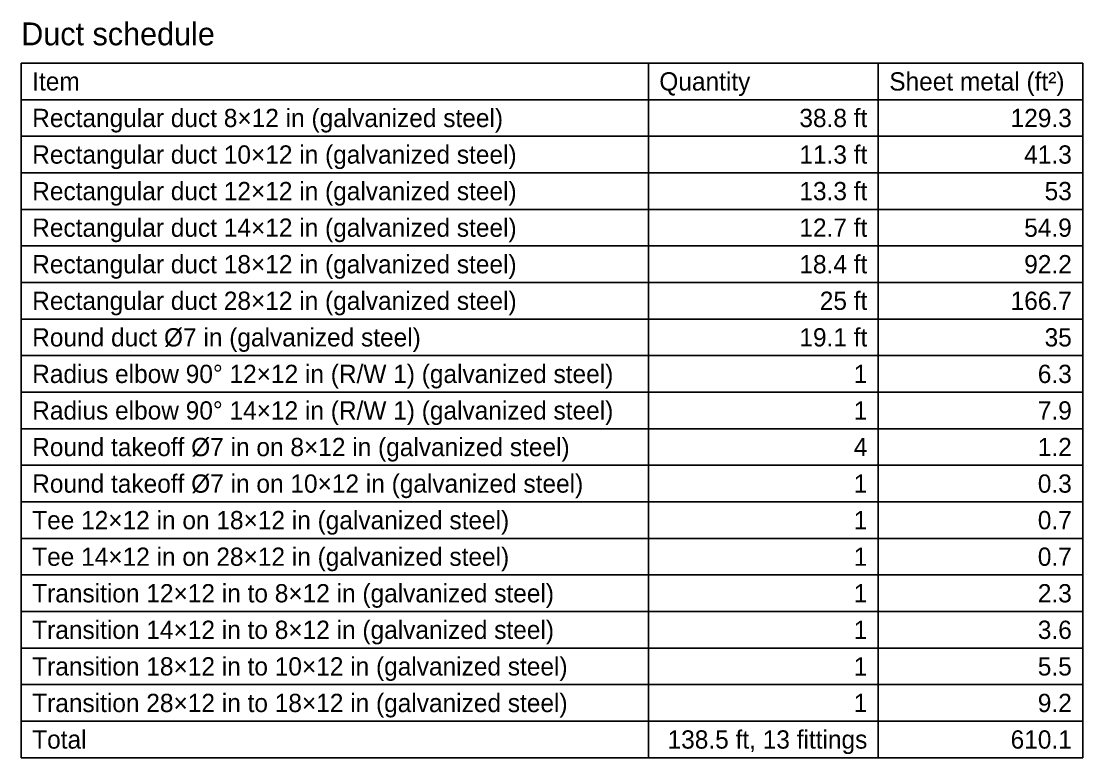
# Model space of a CAD drawing. Header units: inches. Extents: x -60 to 720, y -268 to 515.
# Drawn here: x 0 to 348.4, y -268 to -26.3 of the extents above; entities that cross this region are included whole.
import ezdxf
from ezdxf.enums import TextEntityAlignment as Align

# ---------------------------------------------------------------- set-up
doc = ezdxf.new("R2010")
doc.units = ezdxf.units.IN
doc.header["$MEASUREMENT"] = 0
doc.layers.add('M-ANNO-SCHD', color=7, linetype='Continuous')

# ---------------------------------------------------------------- blocks, each defined once
blk = doc.blocks.new('*U10496804FF9A139F')
at = {"color": 0}
for p, q in [((0, 0), (348.43, 0)), ((0, 0), (0, -228)), ((205.84, 0), (205.84, -228)), ((281.32, 0), (281.32, -228)), ((348.43, 0), (348.43, -228)), ((0, -12), (348.43, -12)), ((0, -24), (348.43, -24)), ((0, -36), (348.43, -36)), ((0, -48), (348.43, -48)), ((0, -60), (348.43, -60)), ((0, -72), (348.43, -72)), ((0, -84), (348.43, -84)), ((0, -96), (348.43, -96)), ((0, -108), (348.43, -108)), ((0, -120), (348.43, -120)), ((0, -132), (348.43, -132)), ((0, -144), (348.43, -144)), ((0, -156), (348.43, -156)), ((0, -168), (348.43, -168)), ((0, -180), (348.43, -180)), ((0, -192), (348.43, -192)), ((0, -204), (348.43, -204)), ((0, -216), (348.43, -216)), ((0, -228), (348.43, -228))]:
    blk.add_line(p, q, dxfattribs=at)
blk.add_text('Duct schedule', height=7.5, dxfattribs=at).set_placement((0, 3.6), align=Align.BOTTOM_LEFT)
for s, p in [('Item', (3.6, -6)), ('Quantity', (209.44, -6)), ('Sheet metal (ft²)', (284.92, -6)), ('Rectangular duct 8×12 in (galvanized steel)', (3.6, -18)), ('Rectangular duct 10×12 in (galvanized steel)', (3.6, -30)), ('Rectangular duct 12×12 in (galvanized steel)', (3.6, -42)), ('Rectangular duct 14×12 in (galvanized steel)', (3.6, -54)), ('Rectangular duct 18×12 in (galvanized steel)', (3.6, -66)), ('Rectangular duct 28×12 in (galvanized steel)', (3.6, -78)), ('Round duct Ø7 in (galvanized steel)', (3.6, -90)), ('Radius elbow 90° 12×12 in (R/W 1) (galvanized steel)', (3.6, -102)), ('Radius elbow 90° 14×12 in (R/W 1) (galvanized steel)', (3.6, -114)), ('Round takeoff Ø7 in on 8×12 in (galvanized steel)', (3.6, -126)), ('Round takeoff Ø7 in on 10×12 in (galvanized steel)', (3.6, -138)), ('Tee 12×12 in on 18×12 in (galvanized steel)', (3.6, -150)), ('Tee 14×12 in on 28×12 in (galvanized steel)', (3.6, -162)), ('Transition 12×12 in to 8×12 in (galvanized steel)', (3.6, -174)), ('Transition 14×12 in to 8×12 in (galvanized steel)', (3.6, -186)), ('Transition 18×12 in to 10×12 in (galvanized steel)', (3.6, -198)), ('Transition 28×12 in to 18×12 in (galvanized steel)', (3.6, -210)), ('Total', (3.6, -222))]:
    blk.add_text(s, height=6, dxfattribs=at).set_placement(p, align=Align.MIDDLE_LEFT)
for s, p in [('38.8 ft', (277.72, -18)), ('129.3', (344.83, -18)), ('11.3 ft', (277.72, -30)), ('41.3', (344.83, -30)), ('13.3 ft', (277.72, -42)), ('53', (344.83, -42)), ('12.7 ft', (277.72, -54)), ('54.9', (344.83, -54)), ('18.4 ft', (277.72, -66)), ('92.2', (344.83, -66)), ('25 ft', (277.72, -78)), ('166.7', (344.83, -78)), ('19.1 ft', (277.72, -90)), ('35', (344.83, -90)), ('1', (277.72, -102)), ('6.3', (344.83, -102)), ('1', (277.72, -114)), ('7.9', (344.83, -114)), ('4', (277.72, -126)), ('1.2', (344.83, -126)), ('1', (277.72, -138)), ('0.3', (344.83, -138)), ('1', (277.72, -150)), ('0.7', (344.83, -150)), ('1', (277.72, -162)), ('0.7', (344.83, -162)), ('1', (277.72, -174)), ('2.3', (344.83, -174)), ('1', (277.72, -186)), ('3.6', (344.83, -186)), ('1', (277.72, -198)), ('5.5', (344.83, -198)), ('1', (277.72, -210)), ('9.2', (344.83, -210)), ('138.5 ft, 13 fittings', (277.72, -222)), ('610.1', (344.83, -222))]:
    blk.add_text(s, height=6, dxfattribs=at).set_placement(p, align=Align.MIDDLE_RIGHT)

msp = doc.modelspace()

# ---------------------------------------------------------------- block references
at = {"layer": 'M-ANNO-SCHD'}
msp.add_blockref('*U10496804FF9A139F', (0, -40), dxfattribs=at)

doc.saveas('drawing.dxf')
